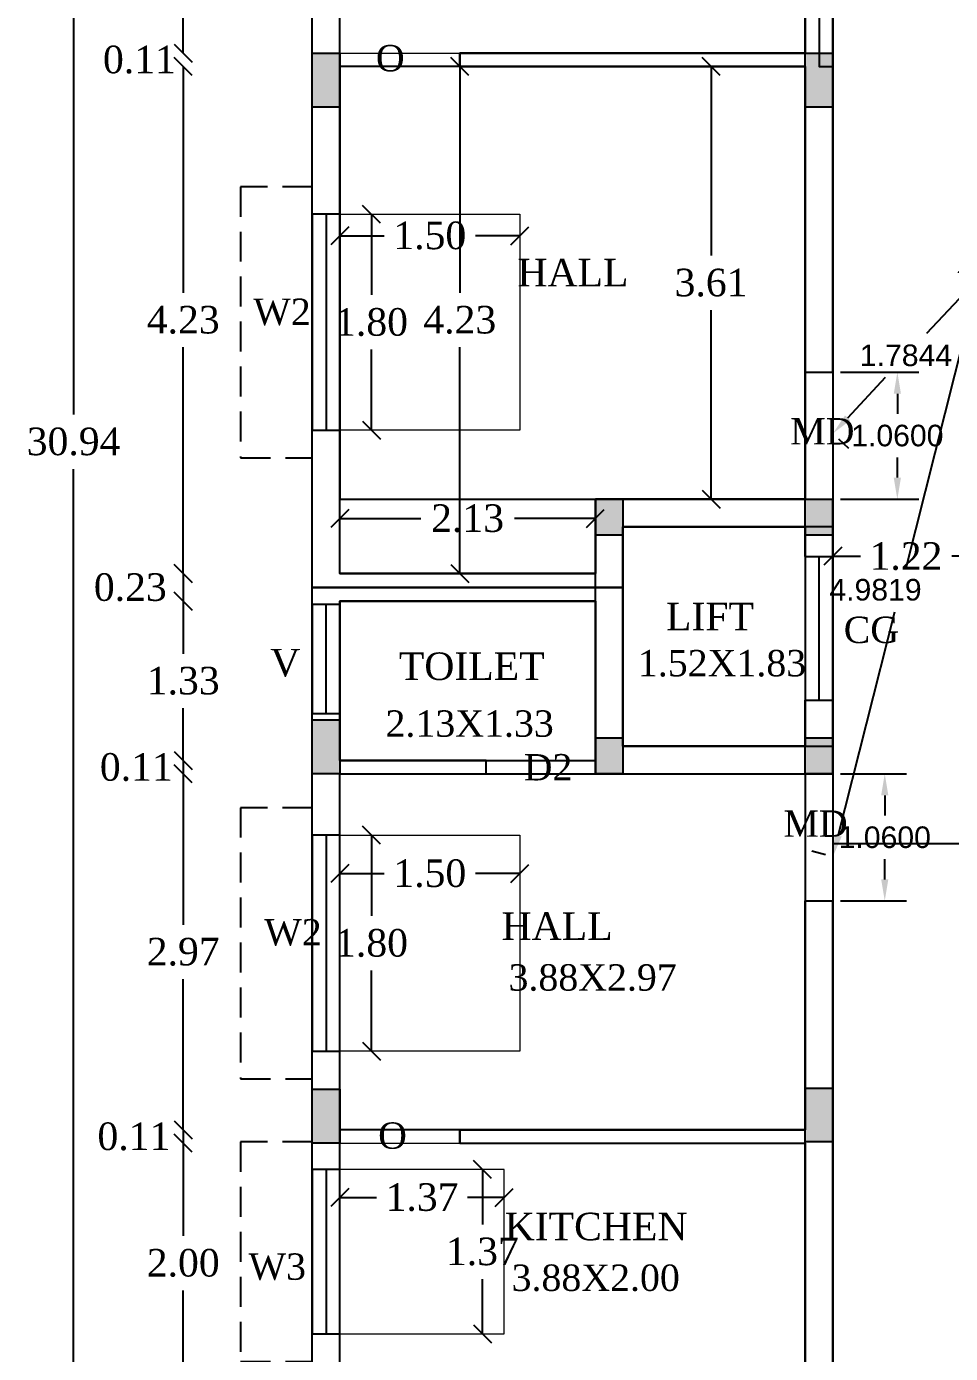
# Model space of a CAD drawing. Header units: metres. Extents: x 7608 to 7792, y -2400 to -2275.
# Drawn here: x 7691.84 to 7699.54, y -2323.63 to -2312.57 of the extents above; entities that cross this region are included whole.
import ezdxf

# ---------------------------------------------------------------- set-up
doc = ezdxf.new("R2010")
doc.units = ezdxf.units.M
doc.header["$MEASUREMENT"] = 0
doc.linetypes.add('HIDDEN', pattern=[0.375, 0.25, -0.125])
for name, color, linetype in [('BLK_1_FLR_3_REGULAR_ROOM_4', 117, 'Continuous'), ('BLK_1_FLR_4_BLT_UP_AREA', 7, 'Continuous'), ('BLK_1_FLR_4_CARPET_AREA', 10, 'Continuous'), ('BLK_1_FLR_4_EXIT_WIDTH_DOOR', 2, 'Continuous'), ('BLK_1_FLR_4_REGULAR_ROOM_5', 117, 'Continuous'), ('BLK_1_FLR_4_ROOF_AREA', 7, 'Continuous'), ('BLK_1_FLR_4_UNITFA_1', 2, 'Continuous'), ('BLK_1_FLR_4_UNITFA_2', 2, 'Continuous'), ('BLK_1_FLR_4_WC_BATH', 223, 'Continuous')]:
    doc.layers.add(name, color=color, linetype=linetype)
for name, color, linetype, lineweight in [('BLK_1_FLR_3_ROOM_1_LIGHT_VENTILATION_3', 232, 'Continuous', 0), ('BLK_1_FLR_4_KITCHEN', 163, 'Continuous', 0), ('BLK_1_FLR_4_LIFT_1', 232, 'Continuous', 0), ('BLK_1_FLR_4_ROOM_1_LIGHT_VENTILATION_2', 232, 'Continuous', 0), ('DIST_EXIT', 7, 'Continuous', 0)]:
    doc.layers.add(name, color=color, linetype=linetype, lineweight=lineweight)
doc.styles.add('Isa-', font='times.ttf')
doc.styles.get("Standard").update_dxf_attribs({"font": 'arial.ttf'})
doc.styles.add('STYLE2', font='times.ttf')
doc.dimstyles.new('ISO-25', dxfattribs={"dimscale": 0, "dimtxt": 0.23, "dimasz": 0.15, "dimexe": 1.25, "dimexo": 0.625, "dimgap": 0.11, "dimtad": 0, "dimtih": 1, "dimtoh": 1, "dimzin": 1, "dimdsep": 46, "dimtxsty": 'STYLE2', "dimblk": 'OBLIQUE', "dimcen": 0, "dimse1": 1, "dimse2": 1, "dimclrd": 1, "dimclrt": 3, "dimadec": 0, "dimazin": 2, "dimtfac": 1, "dimtix": 1, "dimtofl": 0, "dimtmove": 0, "dimatfit": 3, "dimfxl": 0, "dimtolj": 1, "dimarcsym": 0})
doc.dimstyles.get("Standard").update_dxf_attribs({"dimtxt": 0.18, "dimasz": 0.18, "dimexe": 0.18, "dimexo": 0.0625, "dimgap": 0.09, "dimtad": 0, "dimtih": 1, "dimtoh": 1, "dimdec": 4, "dimzin": 0, "dimdsep": 46, "dimtxsty": 'Standard', "dimcen": 0.09, "dimadec": 0, "dimazin": 0, "dimtfac": 1, "dimtdec": 4, "dimtofl": 0, "dimtmove": 0, "dimatfit": 3, "dimfxl": 0, "dimtolj": 1, "dimtzin": 0, "dimarcsym": 0})

# ---------------------------------------------------------------- blocks, each defined once
blk = doc.blocks.new('_Oblique')
at = {"color": 0, "linetype": 'ByBlock', "lineweight": -2}
blk.add_line((-0.5, -0.5), (0.5, 0.5), dxfattribs=at)
blk = doc.blocks.new('*D199')
at = {"color": 1, "lineweight": -2}
for p, q in [((7698.56, -2316.987), (7698.79, -2316.987)), ((7699.78, -2316.987), (7699.551, -2316.987))]:
    blk.add_line(p, q, dxfattribs=at)
at = {"layer": 'Defpoints', "color": 0}
for p in [(7698.56, -2316.987), (7698.56, -2316.987), (7699.78, -2317.456)]:
    blk.add_point(p, dxfattribs=at)
at = {"color": 1, "lineweight": -2, "xscale": 0.15, "yscale": 0.15, "zscale": 0.15, "rotation": 180}
blk.add_blockref('_Oblique', (7698.56, -2316.987), dxfattribs=at)
at = {"color": 1, "lineweight": -2, "xscale": 0.15, "yscale": 0.15, "zscale": 0.15}
blk.add_blockref('_Oblique', (7699.78, -2316.987), dxfattribs=at)
at = {"color": 3, "insert": (7699.17, -2316.987), "char_height": 0.23, "attachment_point": 5, "style": 'STYLE2'}
blk.add_mtext('\\A1;1.22', dxfattribs=at)
blk = doc.blocks.new('*D201')
at = {"color": 1, "lineweight": -2}
for p, q in [((7697.545, -2312.901), (7697.545, -2314.479)), ((7697.545, -2316.511), (7697.545, -2314.934))]:
    blk.add_line(p, q, dxfattribs=at)
at = {"layer": 'Defpoints', "color": 0}
for p in [(7697.545, -2312.901), (7697.545, -2312.901), (7698.133, -2316.511)]:
    blk.add_point(p, dxfattribs=at)
at = {"color": 1, "lineweight": -2, "xscale": 0.15, "yscale": 0.15, "zscale": 0.15}
for p, rotation in [((7697.545, -2312.901), 90), ((7697.545, -2316.511), 270)]:
    blk.add_blockref('_Oblique', p, dxfattribs=dict(at, rotation=rotation))
at = {"color": 3, "insert": (7697.545, -2314.706), "char_height": 0.23, "attachment_point": 5, "style": 'STYLE2'}
blk.add_mtext('\\A1;3.61', dxfattribs=at)
blk = doc.blocks.new('*D202')
at = {"color": 1, "lineweight": -2}
for p, q in [((7695.45, -2312.901), (7695.45, -2314.789)), ((7695.45, -2317.131), (7695.45, -2315.244))]:
    blk.add_line(p, q, dxfattribs=at)
at = {"layer": 'Defpoints', "color": 0}
for p in [(7695.45, -2312.901), (7695.45, -2317.131), (7695.45, -2317.131)]:
    blk.add_point(p, dxfattribs=at)
at = {"color": 1, "lineweight": -2, "xscale": 0.15, "yscale": 0.15, "zscale": 0.15}
for p, rotation in [((7695.45, -2312.901), 90), ((7695.45, -2317.131), 270)]:
    blk.add_blockref('_Oblique', p, dxfattribs=dict(at, rotation=rotation))
at = {"color": 3, "insert": (7695.45, -2315.016), "char_height": 0.23, "attachment_point": 5, "style": 'STYLE2'}
blk.add_mtext('\\A1;4.23', dxfattribs=at)
blk = doc.blocks.new('*D203')
at = {"color": 1, "lineweight": -2}
for p, q in [((7694.45, -2316.671), (7695.126, -2316.671)), ((7696.58, -2316.671), (7695.905, -2316.671))]:
    blk.add_line(p, q, dxfattribs=at)
at = {"layer": 'Defpoints', "color": 0}
for p in [(7694.45, -2316.511), (7696.58, -2316.511), (7694.45, -2316.671)]:
    blk.add_point(p, dxfattribs=at)
at = {"color": 1, "lineweight": -2, "xscale": 0.15, "yscale": 0.15, "zscale": 0.15, "rotation": 180}
blk.add_blockref('_Oblique', (7694.45, -2316.671), dxfattribs=at)
at = {"color": 1, "lineweight": -2, "xscale": 0.15, "yscale": 0.15, "zscale": 0.15}
blk.add_blockref('_Oblique', (7696.58, -2316.671), dxfattribs=at)
at = {"color": 3, "insert": (7695.515, -2316.671), "char_height": 0.23, "attachment_point": 5, "style": 'STYLE2'}
blk.add_mtext('\\A1;2.13', dxfattribs=at)
blk = doc.blocks.new('*D213')
at = {"color": 1, "lineweight": -2}
for p, q in [((7693.144, -2310.511), (7693.144, -2310.909)), ((7693.144, -2312.791), (7693.144, -2311.364))]:
    blk.add_line(p, q, dxfattribs=at)
at = {"layer": 'Defpoints', "color": 0}
for p in [(7695.877, -2310.511), (7693.144, -2312.791), (7696.188, -2312.791)]:
    blk.add_point(p, dxfattribs=at)
at = {"color": 1, "lineweight": -2, "xscale": 0.15, "yscale": 0.15, "zscale": 0.15}
for p, rotation in [((7693.144, -2310.511), 90), ((7693.144, -2312.791), 270)]:
    blk.add_blockref('_Oblique', p, dxfattribs=dict(at, rotation=rotation))
at = {"color": 3, "insert": (7693.144, -2311.136), "char_height": 0.23, "attachment_point": 5, "style": 'STYLE2'}
blk.add_mtext('\\A1;2.28', dxfattribs=at)
blk = doc.blocks.new('*D214')
at = {"color": 1, "lineweight": -2}
for p, q in [((7693.144, -2312.791), (7693.144, -2312.641)), ((7693.144, -2312.901), (7693.144, -2313.051))]:
    blk.add_line(p, q, dxfattribs=at)
at = {"layer": 'Defpoints', "color": 0}
for p in [(7696.188, -2312.791), (7693.144, -2312.901), (7696.207, -2312.901)]:
    blk.add_point(p, dxfattribs=at)
at = {"color": 1, "lineweight": -2, "xscale": 0.15, "yscale": 0.15, "zscale": 0.15}
for p, rotation in [((7693.144, -2312.791), 270), ((7693.144, -2312.901), 90)]:
    blk.add_blockref('_Oblique', p, dxfattribs=dict(at, rotation=rotation))
at = {"color": 3, "insert": (7692.779, -2312.846), "char_height": 0.23, "attachment_point": 5, "style": 'STYLE2'}
blk.add_mtext('\\A1;0.11', dxfattribs=at)
blk = doc.blocks.new('*D215')
at = {"color": 1, "lineweight": -2}
for p, q in [((7693.144, -2312.901), (7693.144, -2314.789)), ((7693.144, -2317.131), (7693.144, -2315.244))]:
    blk.add_line(p, q, dxfattribs=at)
at = {"layer": 'Defpoints', "color": 0}
for p in [(7696.207, -2312.901), (7693.144, -2317.131), (7695.795, -2317.131)]:
    blk.add_point(p, dxfattribs=at)
at = {"color": 1, "lineweight": -2, "xscale": 0.15, "yscale": 0.15, "zscale": 0.15}
for p, rotation in [((7693.144, -2312.901), 90), ((7693.144, -2317.131), 270)]:
    blk.add_blockref('_Oblique', p, dxfattribs=dict(at, rotation=rotation))
at = {"color": 3, "insert": (7693.144, -2315.016), "char_height": 0.23, "attachment_point": 5, "style": 'STYLE2'}
blk.add_mtext('\\A1;4.23', dxfattribs=at)
blk = doc.blocks.new('*D216')
at = {"color": 1, "lineweight": -2}
blk.add_line((7693.144, -2317.131), (7693.144, -2317.361), dxfattribs=at)
at = {"layer": 'Defpoints', "color": 0}
for p in [(7695.795, -2317.131), (7693.144, -2317.361), (7695.795, -2317.361)]:
    blk.add_point(p, dxfattribs=at)
at = {"color": 1, "lineweight": -2, "xscale": 0.15, "yscale": 0.15, "zscale": 0.15}
for p, rotation in [((7693.144, -2317.131), 90), ((7693.144, -2317.361), 270)]:
    blk.add_blockref('_Oblique', p, dxfattribs=dict(at, rotation=rotation))
at = {"color": 3, "insert": (7692.703, -2317.246), "char_height": 0.23, "attachment_point": 5, "style": 'STYLE2'}
blk.add_mtext('\\A1;0.23', dxfattribs=at)
blk = doc.blocks.new('*D217')
at = {"color": 1, "lineweight": -2}
for p, q in [((7693.144, -2317.361), (7693.144, -2317.799)), ((7693.144, -2318.691), (7693.144, -2318.254))]:
    blk.add_line(p, q, dxfattribs=at)
at = {"layer": 'Defpoints', "color": 0}
for p in [(7695.795, -2317.361), (7693.144, -2318.691), (7695.06, -2318.691)]:
    blk.add_point(p, dxfattribs=at)
at = {"color": 1, "lineweight": -2, "xscale": 0.15, "yscale": 0.15, "zscale": 0.15}
for p, rotation in [((7693.144, -2317.361), 90), ((7693.144, -2318.691), 270)]:
    blk.add_blockref('_Oblique', p, dxfattribs=dict(at, rotation=rotation))
at = {"color": 3, "insert": (7693.144, -2318.026), "char_height": 0.23, "attachment_point": 5, "style": 'STYLE2'}
blk.add_mtext('\\A1;1.33', dxfattribs=at)
blk = doc.blocks.new('*D218')
at = {"color": 1, "lineweight": -2}
for p, q in [((7693.144, -2318.691), (7693.144, -2318.541)), ((7693.144, -2318.691), (7693.144, -2318.801)), ((7693.144, -2318.801), (7693.144, -2318.951))]:
    blk.add_line(p, q, dxfattribs=at)
at = {"layer": 'Defpoints', "color": 0}
for p in [(7695.06, -2318.691), (7693.144, -2318.801), (7695.06, -2318.801)]:
    blk.add_point(p, dxfattribs=at)
at = {"color": 1, "lineweight": -2, "xscale": 0.15, "yscale": 0.15, "zscale": 0.15}
for p, rotation in [((7693.144, -2318.691), 270), ((7693.144, -2318.801), 90)]:
    blk.add_blockref('_Oblique', p, dxfattribs=dict(at, rotation=rotation))
at = {"color": 3, "insert": (7692.753, -2318.746), "char_height": 0.23, "attachment_point": 5, "style": 'STYLE2'}
blk.add_mtext('\\A1;0.11', dxfattribs=at)
blk = doc.blocks.new('*D219')
at = {"color": 1, "lineweight": -2}
for p, q in [((7693.144, -2318.801), (7693.144, -2320.059)), ((7693.144, -2321.771), (7693.144, -2320.514))]:
    blk.add_line(p, q, dxfattribs=at)
at = {"layer": 'Defpoints', "color": 0}
for p in [(7695.06, -2318.801), (7693.144, -2321.771), (7695.776, -2321.771)]:
    blk.add_point(p, dxfattribs=at)
at = {"color": 1, "lineweight": -2, "xscale": 0.15, "yscale": 0.15, "zscale": 0.15}
for p, rotation in [((7693.144, -2318.801), 90), ((7693.144, -2321.771), 270)]:
    blk.add_blockref('_Oblique', p, dxfattribs=dict(at, rotation=rotation))
at = {"color": 3, "insert": (7693.144, -2320.286), "char_height": 0.23, "attachment_point": 5, "style": 'STYLE2'}
blk.add_mtext('\\A1;2.97', dxfattribs=at)
blk = doc.blocks.new('*D220')
at = {"color": 1, "lineweight": -2}
for p, q in [((7693.144, -2321.771), (7693.144, -2321.621)), ((7693.144, -2321.771), (7693.144, -2321.881)), ((7693.144, -2321.881), (7693.144, -2322.031))]:
    blk.add_line(p, q, dxfattribs=at)
at = {"layer": 'Defpoints', "color": 0}
for p in [(7695.776, -2321.771), (7693.144, -2321.881), (7695.776, -2321.881)]:
    blk.add_point(p, dxfattribs=at)
at = {"color": 1, "lineweight": -2, "xscale": 0.15, "yscale": 0.15, "zscale": 0.15}
for p, rotation in [((7693.144, -2321.771), 270), ((7693.144, -2321.881), 90)]:
    blk.add_blockref('_Oblique', p, dxfattribs=dict(at, rotation=rotation))
at = {"color": 3, "insert": (7692.733, -2321.826), "char_height": 0.23, "attachment_point": 5, "style": 'STYLE2'}
blk.add_mtext('\\A1;0.11', dxfattribs=at)
blk = doc.blocks.new('*D221')
at = {"color": 1, "lineweight": -2}
for p, q in [((7693.144, -2321.881), (7693.144, -2322.654)), ((7693.144, -2323.881), (7693.144, -2323.109))]:
    blk.add_line(p, q, dxfattribs=at)
at = {"layer": 'Defpoints', "color": 0}
for p in [(7695.776, -2321.881), (7693.144, -2323.881), (7696.31, -2323.881)]:
    blk.add_point(p, dxfattribs=at)
at = {"color": 1, "lineweight": -2, "xscale": 0.15, "yscale": 0.15, "zscale": 0.15}
for p, rotation in [((7693.144, -2321.881), 90), ((7693.144, -2323.881), 270)]:
    blk.add_blockref('_Oblique', p, dxfattribs=dict(at, rotation=rotation))
at = {"color": 3, "insert": (7693.144, -2322.881), "char_height": 0.23, "attachment_point": 5, "style": 'STYLE2'}
blk.add_mtext('\\A1;2.00', dxfattribs=at)
blk = doc.blocks.new('*D227')
at = {"color": 1, "lineweight": -2}
for p, q in [((7692.23, -2300.561), (7692.23, -2315.804)), ((7692.23, -2331.501), (7692.23, -2316.259))]:
    blk.add_line(p, q, dxfattribs=at)
at = {"layer": 'Defpoints', "color": 0}
for p in [(7692.23, -2300.561), (7696.968, -2300.561), (7696.968, -2331.501)]:
    blk.add_point(p, dxfattribs=at)
at = {"color": 1, "lineweight": -2, "xscale": 0.15, "yscale": 0.15, "zscale": 0.15}
for p, rotation in [((7692.23, -2300.561), 90), ((7692.23, -2331.501), 270)]:
    blk.add_blockref('_Oblique', p, dxfattribs=dict(at, rotation=rotation))
at = {"color": 3, "insert": (7692.23, -2316.031), "char_height": 0.23, "attachment_point": 5, "style": 'STYLE2'}
blk.add_mtext('\\A1;30.94', dxfattribs=at)
blk = doc.blocks.new('*D470')
at = {"layer": 'BLK_1_FLR_4_ROOM_1_LIGHT_VENTILATION_2', "color": 232, "lineweight": -2}
for p, q in [((7694.45, -2319.632), (7694.819, -2319.632)), ((7695.95, -2319.632), (7695.582, -2319.632))]:
    blk.add_line(p, q, dxfattribs=at)
at = {"layer": 'Defpoints', "color": 0}
for p in [(7694.45, -2319.313), (7695.95, -2319.313), (7694.45, -2319.632)]:
    blk.add_point(p, dxfattribs=at)
at = {"layer": 'BLK_1_FLR_4_ROOM_1_LIGHT_VENTILATION_2', "color": 232, "lineweight": -2, "xscale": 0.15, "yscale": 0.15, "zscale": 0.15, "rotation": 180}
blk.add_blockref('_Oblique', (7694.45, -2319.632), dxfattribs=at)
at = {"layer": 'BLK_1_FLR_4_ROOM_1_LIGHT_VENTILATION_2', "color": 232, "lineweight": -2, "xscale": 0.15, "yscale": 0.15, "zscale": 0.15}
blk.add_blockref('_Oblique', (7695.95, -2319.632), dxfattribs=at)
at = {"layer": 'BLK_1_FLR_4_ROOM_1_LIGHT_VENTILATION_2', "color": 232, "insert": (7695.2, -2319.632), "char_height": 0.23, "attachment_point": 5, "style": 'STYLE2'}
blk.add_mtext('\\A1;1.50', dxfattribs=at)
blk = doc.blocks.new('*D471')
at = {"layer": 'BLK_1_FLR_4_ROOM_1_LIGHT_VENTILATION_2', "color": 232, "lineweight": -2}
for p, q in [((7694.714, -2319.313), (7694.714, -2319.986)), ((7694.714, -2321.113), (7694.714, -2320.441))]:
    blk.add_line(p, q, dxfattribs=at)
at = {"layer": 'Defpoints', "color": 0}
for p in [(7694.45, -2319.313), (7694.714, -2319.313), (7694.45, -2321.113)]:
    blk.add_point(p, dxfattribs=at)
at = {"layer": 'BLK_1_FLR_4_ROOM_1_LIGHT_VENTILATION_2', "color": 232, "lineweight": -2, "xscale": 0.15, "yscale": 0.15, "zscale": 0.15}
for p, rotation in [((7694.714, -2319.313), 90), ((7694.714, -2321.113), 270)]:
    blk.add_blockref('_Oblique', p, dxfattribs=dict(at, rotation=rotation))
at = {"layer": 'BLK_1_FLR_4_ROOM_1_LIGHT_VENTILATION_2', "color": 232, "insert": (7694.714, -2320.213), "char_height": 0.23, "attachment_point": 5, "style": 'STYLE2'}
blk.add_mtext('\\A1;1.80', dxfattribs=at)
blk = doc.blocks.new('*D474')
at = {"layer": 'BLK_1_FLR_3_ROOM_1_LIGHT_VENTILATION_3', "color": 232, "lineweight": -2}
for p, q in [((7694.45, -2322.333), (7694.756, -2322.333)), ((7695.82, -2322.333), (7695.515, -2322.333))]:
    blk.add_line(p, q, dxfattribs=at)
at = {"layer": 'Defpoints', "color": 0}
for p in [(7694.45, -2322.101), (7695.82, -2322.101), (7694.45, -2322.333)]:
    blk.add_point(p, dxfattribs=at)
at = {"layer": 'BLK_1_FLR_3_ROOM_1_LIGHT_VENTILATION_3', "color": 232, "lineweight": -2, "xscale": 0.15, "yscale": 0.15, "zscale": 0.15, "rotation": 180}
blk.add_blockref('_Oblique', (7694.45, -2322.333), dxfattribs=at)
at = {"layer": 'BLK_1_FLR_3_ROOM_1_LIGHT_VENTILATION_3', "color": 232, "lineweight": -2, "xscale": 0.15, "yscale": 0.15, "zscale": 0.15}
blk.add_blockref('_Oblique', (7695.82, -2322.333), dxfattribs=at)
at = {"layer": 'BLK_1_FLR_3_ROOM_1_LIGHT_VENTILATION_3', "color": 232, "insert": (7695.135, -2322.333), "char_height": 0.23, "attachment_point": 5, "style": 'STYLE2'}
blk.add_mtext('\\A1;1.37', dxfattribs=at)
blk = doc.blocks.new('*D475')
at = {"layer": 'BLK_1_FLR_3_ROOM_1_LIGHT_VENTILATION_3', "color": 232, "lineweight": -2}
for p, q in [((7695.638, -2322.101), (7695.638, -2322.559)), ((7695.638, -2323.471), (7695.638, -2323.014))]:
    blk.add_line(p, q, dxfattribs=at)
at = {"layer": 'Defpoints', "color": 0}
for p in [(7695.82, -2322.101), (7695.638, -2323.471), (7695.82, -2323.471)]:
    blk.add_point(p, dxfattribs=at)
at = {"layer": 'BLK_1_FLR_3_ROOM_1_LIGHT_VENTILATION_3', "color": 232, "lineweight": -2, "xscale": 0.15, "yscale": 0.15, "zscale": 0.15}
for p, rotation in [((7695.638, -2322.101), 90), ((7695.638, -2323.471), 270)]:
    blk.add_blockref('_Oblique', p, dxfattribs=dict(at, rotation=rotation))
at = {"layer": 'BLK_1_FLR_3_ROOM_1_LIGHT_VENTILATION_3', "color": 232, "insert": (7695.638, -2322.786), "char_height": 0.23, "attachment_point": 5, "style": 'STYLE2'}
blk.add_mtext('\\A1;1.37', dxfattribs=at)
blk = doc.blocks.new('*D476')
at = {"layer": 'BLK_1_FLR_4_ROOM_1_LIGHT_VENTILATION_2', "color": 232, "lineweight": -2}
for p, q in [((7694.714, -2314.135), (7694.714, -2314.807)), ((7694.714, -2315.935), (7694.714, -2315.262))]:
    blk.add_line(p, q, dxfattribs=at)
at = {"layer": 'Defpoints', "color": 0}
for p in [(7694.45, -2314.135), (7694.714, -2314.135), (7694.45, -2315.935)]:
    blk.add_point(p, dxfattribs=at)
at = {"layer": 'BLK_1_FLR_4_ROOM_1_LIGHT_VENTILATION_2', "color": 232, "lineweight": -2, "xscale": 0.15, "yscale": 0.15, "zscale": 0.15}
for p, rotation in [((7694.714, -2314.135), 90), ((7694.714, -2315.935), 270)]:
    blk.add_blockref('_Oblique', p, dxfattribs=dict(at, rotation=rotation))
at = {"layer": 'BLK_1_FLR_4_ROOM_1_LIGHT_VENTILATION_2', "color": 232, "insert": (7694.714, -2315.035), "char_height": 0.23, "attachment_point": 5, "style": 'STYLE2'}
blk.add_mtext('\\A1;1.80', dxfattribs=at)
blk = doc.blocks.new('*D477')
at = {"layer": 'BLK_1_FLR_4_ROOM_1_LIGHT_VENTILATION_2', "color": 232, "lineweight": -2}
for p, q in [((7694.45, -2314.313), (7694.819, -2314.313)), ((7695.95, -2314.313), (7695.582, -2314.313))]:
    blk.add_line(p, q, dxfattribs=at)
at = {"layer": 'Defpoints', "color": 0}
for p in [(7694.45, -2314.135), (7695.95, -2314.135), (7694.45, -2314.313)]:
    blk.add_point(p, dxfattribs=at)
at = {"layer": 'BLK_1_FLR_4_ROOM_1_LIGHT_VENTILATION_2', "color": 232, "lineweight": -2, "xscale": 0.15, "yscale": 0.15, "zscale": 0.15, "rotation": 180}
blk.add_blockref('_Oblique', (7694.45, -2314.313), dxfattribs=at)
at = {"layer": 'BLK_1_FLR_4_ROOM_1_LIGHT_VENTILATION_2', "color": 232, "lineweight": -2, "xscale": 0.15, "yscale": 0.15, "zscale": 0.15}
blk.add_blockref('_Oblique', (7695.95, -2314.313), dxfattribs=at)
at = {"layer": 'BLK_1_FLR_4_ROOM_1_LIGHT_VENTILATION_2', "color": 232, "insert": (7695.2, -2314.313), "char_height": 0.23, "attachment_point": 5, "style": 'STYLE2'}
blk.add_mtext('\\A1;1.50', dxfattribs=at)
blk = doc.blocks.new('*D511')
at = {"layer": 'BLK_1_FLR_4_EXIT_WIDTH_DOOR', "color": 0, "lineweight": -2}
for p, q in [((7698.623, -2315.451), (7699.278, -2315.451)), ((7699.098, -2315.631), (7699.098, -2315.799)), ((7699.098, -2316.331), (7699.098, -2316.163)), ((7698.623, -2316.511), (7699.278, -2316.511))]:
    blk.add_line(p, q, dxfattribs=at)
at = {"layer": 'BLK_1_FLR_4_EXIT_WIDTH_DOOR', "color": 0}
for points in [[(7699.068, -2315.631), (7699.128, -2315.631), (7699.098, -2315.451)], [(7699.068, -2316.331), (7699.128, -2316.331), (7699.098, -2316.511)]]:
    blk.add_solid(points, dxfattribs=at)
at = {"layer": 'Defpoints', "color": 0}
for p in [(7698.56, -2315.451), (7699.098, -2315.451), (7698.56, -2316.511)]:
    blk.add_point(p, dxfattribs=at)
at = {"layer": 'BLK_1_FLR_4_EXIT_WIDTH_DOOR', "color": 0, "insert": (7699.098, -2315.981), "char_height": 0.18, "attachment_point": 5}
blk.add_mtext('\\A1;1.0600', dxfattribs=at)
blk = doc.blocks.new('*D512')
at = {"layer": 'BLK_1_FLR_4_EXIT_WIDTH_DOOR', "color": 0, "lineweight": -2}
for p, q in [((7698.623, -2318.801), (7699.173, -2318.801)), ((7698.993, -2318.981), (7698.993, -2319.149)), ((7698.993, -2319.681), (7698.993, -2319.513)), ((7698.623, -2319.861), (7699.173, -2319.861))]:
    blk.add_line(p, q, dxfattribs=at)
at = {"layer": 'BLK_1_FLR_4_EXIT_WIDTH_DOOR', "color": 0}
for points in [[(7698.963, -2318.981), (7699.023, -2318.981), (7698.993, -2318.801)], [(7698.963, -2319.681), (7699.023, -2319.681), (7698.993, -2319.861)]]:
    blk.add_solid(points, dxfattribs=at)
at = {"layer": 'Defpoints', "color": 0}
for p in [(7698.56, -2318.801), (7698.993, -2318.801), (7698.56, -2319.861)]:
    blk.add_point(p, dxfattribs=at)
at = {"layer": 'BLK_1_FLR_4_EXIT_WIDTH_DOOR', "color": 0, "insert": (7698.993, -2319.331), "char_height": 0.18, "attachment_point": 5}
blk.add_mtext('\\A1;1.0600', dxfattribs=at)
blk = doc.blocks.new('*D513')
at = {"layer": 'Defpoints', "color": 0}
for p in [(7699.78, -2314.661), (7699.78, -2314.661), (7698.56, -2315.963)]:
    blk.add_point(p, dxfattribs=at)
at = {"layer": 'DIST_EXIT', "color": 0, "lineweight": -2}
for p, q in [((7699.657, -2314.793), (7699.341, -2315.13)), ((7699.826, -2314.704), (7699.912, -2314.784)), ((7698.684, -2315.832), (7699, -2315.494)), ((7698.606, -2316.006), (7698.692, -2316.086))]:
    blk.add_line(p, q, dxfattribs=at)
at = {"layer": 'DIST_EXIT', "color": 0}
for points in [[(7699.635, -2314.772), (7699.679, -2314.813), (7699.78, -2314.661)], [(7698.662, -2315.812), (7698.705, -2315.853), (7698.56, -2315.963)]]:
    blk.add_solid(points, dxfattribs=at)
at = {"layer": 'DIST_EXIT', "color": 0, "insert": (7699.17, -2315.312), "char_height": 0.18, "attachment_point": 5}
blk.add_mtext('\\A1;1.7844', dxfattribs=at)
blk = doc.blocks.new('*D514')
at = {"layer": 'Defpoints', "color": 0}
for p in [(7699.78, -2314.661), (7698.56, -2319.492), (7698.56, -2319.492)]:
    blk.add_point(p, dxfattribs=at)
at = {"layer": 'DIST_EXIT', "color": 0, "lineweight": -2}
for p, q in [((7699.72, -2314.646), (7699.606, -2314.617)), ((7699.736, -2314.836), (7699.168, -2317.085)), ((7698.605, -2319.317), (7699.076, -2317.449)), ((7698.5, -2319.476), (7698.386, -2319.447))]:
    blk.add_line(p, q, dxfattribs=at)
at = {"layer": 'DIST_EXIT', "color": 0}
for points in [[(7699.707, -2314.828), (7699.765, -2314.843), (7699.78, -2314.661)], [(7698.575, -2319.31), (7698.634, -2319.324), (7698.56, -2319.492)]]:
    blk.add_solid(points, dxfattribs=at)
at = {"layer": 'DIST_EXIT', "color": 0, "insert": (7698.916, -2317.267), "char_height": 0.18, "attachment_point": 5}
blk.add_mtext('\\A1;4.9819', dxfattribs=at)

msp = doc.modelspace()

# ---------------------------------------------------------------- hatches: boundary and pattern name
h = msp.add_hatch(color=5)
h.dxf.hatch_style = 1
h.paths.add_polyline_path([(7694.22044, -2313.24125), (7694.45044, -2313.24125), (7694.45044, -2312.79125), (7694.22044, -2312.79125)])
h = msp.add_hatch(color=5)
h.dxf.hatch_style = 1
h.paths.add_polyline_path([(7698.33044, -2313.24125), (7698.56044, -2313.24125), (7698.56044, -2312.79125), (7698.33044, -2312.79125)])
h = msp.add_hatch(color=5)
h.dxf.hatch_style = 1
h.paths.add_polyline_path([(7696.58044, -2316.81125), (7696.81044, -2316.81125), (7696.81044, -2316.51125), (7696.58044, -2316.51125)])
h = msp.add_hatch(color=5)
h.dxf.hatch_style = 1
h.paths.add_polyline_path([(7698.33044, -2316.81125), (7698.56044, -2316.81125), (7698.56044, -2316.51125), (7698.33044, -2316.51125)])
h = msp.add_hatch(color=5)
h.dxf.hatch_style = 1
h.paths.add_polyline_path([(7694.22044, -2318.80125), (7694.45044, -2318.80125), (7694.45044, -2318.35125), (7694.22044, -2318.35125)])
h = msp.add_hatch(color=5)
h.dxf.hatch_style = 1
h.paths.add_polyline_path([(7696.58044, -2318.80125), (7696.81044, -2318.80125), (7696.81044, -2318.50125), (7696.58044, -2318.50125)])
h = msp.add_hatch(color=5)
h.dxf.hatch_style = 1
h.paths.add_polyline_path([(7698.33044, -2318.80125), (7698.56044, -2318.80125), (7698.56044, -2318.50125), (7698.33044, -2318.50125)])
h = msp.add_hatch(color=5)
h.dxf.hatch_style = 1
h.paths.add_polyline_path([(7694.22044, -2321.88125), (7694.45044, -2321.88125), (7694.45044, -2321.43125), (7694.22044, -2321.43125)])
h = msp.add_hatch(color=5)
h.dxf.hatch_style = 1
h.paths.add_polyline_path([(7698.33044, -2321.87125), (7698.56044, -2321.87125), (7698.56044, -2321.42125), (7698.33044, -2321.42125)])

# ---------------------------------------------------------------- linework, layer by layer
for p, q in [((7694.45044, -2317.13125), (7694.45044, -2307.35125)), ((7698.56044, -2315.45125), (7698.56044, -2310.28125)), ((7698.33044, -2315.45125), (7698.33044, -2310.51125)), ((7695.45044, -2312.79125), (7698.33044, -2312.79125)), ((7695.45044, -2312.90125), (7695.45044, -2312.79125)), ((7695.45044, -2312.90125), (7698.33044, -2312.90125)), ((7698.33044, -2315.45125), (7698.56044, -2315.45125)), ((7696.58044, -2316.51125), (7698.56044, -2316.51125)), ((7696.58044, -2318.80125), (7696.58044, -2316.51125)), ((7698.56044, -2318.80125), (7698.56044, -2316.51125)), ((7696.81044, -2316.74125), (7698.33044, -2316.74125)), ((7696.81044, -2318.57125), (7696.81044, -2316.74125)), ((7698.33044, -2316.98726), (7698.33044, -2316.74125)), ((7698.33044, -2316.98726), (7698.56044, -2316.98726)), ((7698.44544, -2318.18726), (7698.44544, -2316.98726)), ((7694.45044, -2317.13125), (7696.58044, -2317.13125)), ((7694.45044, -2317.36125), (7696.58044, -2317.36125)), ((7694.45044, -2318.69125), (7694.45044, -2317.36125)), ((7698.33044, -2318.57125), (7698.33044, -2318.18726)), ((7698.33044, -2318.18726), (7698.56044, -2318.18726)), ((7696.81044, -2318.57125), (7698.33044, -2318.57125)), ((7694.45044, -2318.69125), (7695.67044, -2318.69125)), ((7695.67044, -2318.80125), (7695.67044, -2318.69125)), ((7694.45044, -2318.80125), (7695.67044, -2318.80125)), ((7694.45044, -2326.77125), (7694.45044, -2318.80125)), ((7696.58044, -2318.80125), (7698.56044, -2318.80125)), ((7698.33044, -2319.86125), (7698.56044, -2319.86125)), ((7698.33044, -2323.88125), (7698.33044, -2319.86125)), ((7698.56044, -2324.11125), (7698.56044, -2319.86125)), ((7695.45044, -2321.77125), (7698.33044, -2321.77125)), ((7695.45044, -2321.88125), (7695.45044, -2321.77125)), ((7695.45044, -2321.88125), (7698.33044, -2321.88125))]:
    msp.add_line(p, q)
at = {"color": 2}
for p, q in [((7694.33544, -2314.13471), (7694.33544, -2315.93471)), ((7694.33544, -2318.2979), (7694.33544, -2317.3879)), ((7694.33544, -2319.31334), (7694.33544, -2321.11334)), ((7694.33544, -2322.10125), (7694.33544, -2323.47125))]:
    msp.add_line(p, q, dxfattribs=at)
msp.add_lwpolyline([(7694.22044, -2300.56125), (7701.23044, -2300.56125), (7701.23044, -2331.50125), (7694.22044, -2331.50125)], close=True)
at = {"color": 5}
for points in [[(7694.22044, -2312.79125), (7694.45044, -2312.79125), (7694.45044, -2313.24125), (7694.22044, -2313.24125)], [(7698.33044, -2312.79125), (7698.56044, -2312.79125), (7698.56044, -2313.24125), (7698.33044, -2313.24125)], [(7696.58044, -2316.51125), (7696.81044, -2316.51125), (7696.81044, -2316.81125), (7696.58044, -2316.81125)], [(7698.33044, -2316.51125), (7698.56044, -2316.51125), (7698.56044, -2316.81125), (7698.33044, -2316.81125)], [(7694.22044, -2318.35125), (7694.45044, -2318.35125), (7694.45044, -2318.80125), (7694.22044, -2318.80125)], [(7696.58044, -2318.50125), (7696.81044, -2318.50125), (7696.81044, -2318.80125), (7696.58044, -2318.80125)], [(7698.33044, -2318.50125), (7698.56044, -2318.50125), (7698.56044, -2318.80125), (7698.33044, -2318.80125)], [(7694.22044, -2321.43125), (7694.45044, -2321.43125), (7694.45044, -2321.88125), (7694.22044, -2321.88125)], [(7698.33044, -2321.42125), (7698.56044, -2321.42125), (7698.56044, -2321.87125), (7698.33044, -2321.87125)]]:
    msp.add_lwpolyline(points, close=True, dxfattribs=at)
at = {"color": 2, "linetype": 'HIDDEN'}
for points in [[(7694.22044, -2313.90471), (7693.62044, -2313.90471), (7693.62044, -2316.16471), (7694.22044, -2316.16471)], [(7694.22044, -2319.08334), (7693.62044, -2319.08334), (7693.62044, -2321.34334), (7694.22044, -2321.34334)], [(7694.22044, -2321.87125), (7693.62044, -2321.87125), (7693.62044, -2323.70125), (7694.22044, -2323.70125)]]:
    msp.add_lwpolyline(points, dxfattribs=at)
at = {"color": 2}
for points in [[(7694.22044, -2315.93471), (7694.45044, -2315.93471), (7694.45044, -2314.13471), (7694.22044, -2314.13471)], [(7694.45044, -2317.3879), (7694.22044, -2317.3879), (7694.22044, -2318.2979), (7694.45044, -2318.2979)], [(7694.22044, -2321.11334), (7694.45044, -2321.11334), (7694.45044, -2319.31334), (7694.22044, -2319.31334)], [(7694.22044, -2323.47125), (7694.45044, -2323.47125), (7694.45044, -2322.10125), (7694.22044, -2322.10125)]]:
    msp.add_lwpolyline(points, close=True, dxfattribs=at)
at = {"layer": 'BLK_1_FLR_3_REGULAR_ROOM_4', "color": 1}
msp.add_lwpolyline([(7698.33044, -2312.90125), (7694.45044, -2312.90125), (7694.45044, -2316.51125), (7698.33044, -2316.51125)], close=True, dxfattribs=at)
at = {"layer": 'BLK_1_FLR_3_ROOM_1_LIGHT_VENTILATION_3', "color": 232}
msp.add_lwpolyline([(7694.45044, -2323.47125), (7695.82044, -2323.47125), (7695.82044, -2322.10125), (7694.45044, -2322.10125)], close=True, dxfattribs=at)
at = {"layer": 'BLK_1_FLR_4_BLT_UP_AREA', "color": 3}
msp.add_lwpolyline([(7694.22044, -2300.56125), (7701.23044, -2300.56125), (7701.23044, -2331.50125), (7694.22044, -2331.50125)], close=True, dxfattribs=at)
at = {"layer": 'BLK_1_FLR_4_CARPET_AREA', "color": 25}
for points in [[(7694.45044, -2306.02125), (7696.45044, -2306.02125), (7696.45044, -2306.33125), (7696.56044, -2306.33125), (7696.56044, -2306.02125), (7697.50044, -2306.02125), (7697.50044, -2310.40125), (7695.45044, -2310.40125), (7695.45044, -2310.51125), (7698.33544, -2310.51125), (7698.33044, -2312.79125), (7695.45044, -2312.79125), (7695.45044, -2312.90125), (7698.33044, -2312.90125), (7698.33044, -2316.51125), (7696.58044, -2316.51125), (7696.58044, -2317.13125), (7694.45044, -2317.13125), (7694.45044, -2307.35125), (7696.56044, -2307.35125), (7696.56044, -2307.24125), (7694.45044, -2307.24125)], [(7701.00044, -2310.51126), (7698.56044, -2310.51126), (7698.56044, -2319.38126), (7701.00044, -2319.38126)], [(7696.81044, -2316.74125), (7698.33044, -2316.74125), (7698.33044, -2318.57125), (7696.81044, -2318.57125)], [(7694.45044, -2317.36125), (7696.58044, -2317.36125), (7696.58044, -2318.80125), (7698.33044, -2318.80125), (7698.33044, -2321.77125), (7695.45044, -2321.77125), (7695.45044, -2321.88125), (7698.33044, -2321.88125), (7698.33044, -2323.88125), (7695.45044, -2323.88125), (7695.45044, -2323.99125), (7697.50044, -2323.99125), (7697.50044, -2326.77125), (7694.45044, -2326.77125), (7694.45044, -2318.80125), (7695.67044, -2318.80125), (7695.67044, -2318.69125), (7694.45044, -2318.69125)]]:
    msp.add_lwpolyline(points, close=True, dxfattribs=at)
at = {"layer": 'BLK_1_FLR_4_KITCHEN', "color": 1}
for points in [[(7698.33044, -2310.51125), (7694.45044, -2310.51125), (7694.45044, -2312.79125), (7698.33044, -2312.79125)], [(7698.33044, -2323.88125), (7694.45044, -2323.88125), (7694.45044, -2321.88125), (7698.33044, -2321.88125)]]:
    msp.add_lwpolyline(points, close=True, dxfattribs=at)
at = {"layer": 'BLK_1_FLR_4_LIFT_1', "color": 30}
msp.add_lwpolyline([(7696.81044, -2316.74125), (7698.33044, -2316.74125), (7698.33044, -2318.57125), (7696.81044, -2318.57125)], close=True, dxfattribs=at)
at = {"layer": 'BLK_1_FLR_4_REGULAR_ROOM_5', "color": 1}
msp.add_lwpolyline([(7694.45044, -2318.80125), (7698.33044, -2318.80125), (7698.33044, -2321.77125), (7694.45044, -2321.77125)], close=True, dxfattribs=at)
at = {"layer": 'BLK_1_FLR_4_ROOF_AREA', "color": 54}
msp.add_lwpolyline([(7694.22044, -2300.56125), (7701.23044, -2300.56125), (7701.23044, -2331.50125), (7694.22044, -2331.50125)], close=True, dxfattribs=at)
at = {"layer": 'BLK_1_FLR_4_ROOM_1_LIGHT_VENTILATION_2', "color": 232}
for points in [[(7695.95044, -2314.13471), (7695.95044, -2315.93471), (7694.45044, -2315.93471), (7694.45044, -2314.13471)], [(7695.95044, -2319.31334), (7695.95044, -2321.11334), (7694.45044, -2321.11334), (7694.45044, -2319.31334)]]:
    msp.add_lwpolyline(points, close=True, dxfattribs=at)
at = {"layer": 'BLK_1_FLR_4_UNITFA_1', "color": 234}
msp.add_lwpolyline([(7694.22044, -2317.24742), (7696.81044, -2317.24742), (7696.81044, -2318.57125), (7698.56044, -2318.57125), (7698.56044, -2323.88125), (7698.56044, -2323.99625), (7697.73044, -2323.99625), (7697.61544, -2323.99625), (7697.61544, -2326.77125), (7697.61544, -2326.88625), (7694.22044, -2326.88625)], close=True, dxfattribs=at)
at = {"layer": 'BLK_1_FLR_4_UNITFA_2', "color": 234}
msp.add_lwpolyline([(7694.22044, -2305.90625), (7697.61544, -2305.90625), (7697.61544, -2310.39625), (7698.44544, -2310.39625), (7698.44544, -2312.90125), (7698.56044, -2312.90125), (7698.56044, -2316.74125), (7696.81044, -2316.74125), (7696.81044, -2317.13242), (7696.81044, -2317.24742), (7694.22044, -2317.24742)], close=True, dxfattribs=at)
at = {"layer": 'BLK_1_FLR_4_WC_BATH', "color": 3}
msp.add_lwpolyline([(7694.45044, -2318.69125), (7696.58044, -2318.69125), (7696.58044, -2317.36125), (7694.45044, -2317.36125)], close=True, dxfattribs=at)

# ---------------------------------------------------------------- texts
at = {"color": 2, "style": 'Isa-'}
for s, p in [('O', (7694.75033, -2312.94238)), ('MD', (7698.20521, -2316.05431)), ('CG', (7698.6509, -2317.71004)), ('D2', (7695.98263, -2318.85623)), ('MD', (7698.14857, -2319.32636)), ('O', (7694.76915, -2321.92772))]:
    msp.add_text(s, height=0.22, dxfattribs=at).set_placement(p)
at = {"color": 6, "style": 'Isa-'}
for s, p in [('HALL', (7695.92987, -2314.73584)), ('LIFT', (7697.16895, -2317.60465)), ('TOILET', (7694.94191, -2318.01852)), ('HALL', (7695.79847, -2320.18659)), ('KITCHEN', (7695.82395, -2322.69099))]:
    msp.add_text(s, height=0.23, dxfattribs=at).set_placement(p)
at = {"color": 2, "linetype": 'HIDDEN', "style": 'Isa-'}
for s, height, p in [('W2', 0.22, (7693.72761, -2315.05763)), ('V', 0.23, (7693.86948, -2317.98863)), ('W2', 0.22, (7693.819, -2320.2326)), ('W3', 0.22, (7693.68796, -2323.02051))]:
    msp.add_text(s, height=height, dxfattribs=at).set_placement(p)
at = {"color": 3, "style": 'Isa-'}
for s, p in [('1.52X1.83', (7696.93488, -2317.988)), ('2.13X1.33', (7694.83051, -2318.49173)), ('3.88X2.97', (7695.85606, -2320.60913)), ('3.88X2.00', (7695.88154, -2323.11353))]:
    msp.add_text(s, height=0.22, dxfattribs=at).set_placement(p)

# ---------------------------------------------------------------- dimensions: what is measured, and where the dimension line sits
at = {"color": 7}
for base, p1, p2, override, picture, middle in [((7692.22964, -2300.56125), (7696.9679, -2331.50125), (7696.9679, -2300.56125), {"dimscale": 1}, '*D227', (7692.22964, -2316.03125)), ((7693.14394, -2317.13125), (7696.20702, -2312.90125), (7695.79497, -2317.13125), {"dimscale": 1, "dimtmove": 1}, '*D215', (7693.14394, -2315.01625)), ((7693.14394, -2318.69125), (7695.79497, -2317.36125), (7695.06044, -2318.69125), {"dimscale": 1, "dimtmove": 1}, '*D217', (7693.14394, -2318.02625)), ((7693.14394, -2321.77125), (7695.06044, -2318.80125), (7695.77638, -2321.77125), {"dimscale": 1, "dimtmove": 1}, '*D219', (7693.14394, -2320.28625)), ((7693.14394, -2323.88125), (7695.77638, -2321.88125), (7696.31025, -2323.88125), {"dimscale": 1, "dimtmove": 1}, '*D221', (7693.14394, -2322.88125))]:
    dim = msp.add_linear_dim(base=base, p1=p1, p2=p2, angle=90, dimstyle='ISO-25', override=override, dxfattribs=at)
    dim.commit()
    dim.dimension.update_dxf_attribs({"geometry": picture, "text_midpoint": middle})
for base, p1, p2, override, picture, middle in [((7693.14394, -2312.79125), (7695.87718, -2310.51125), (7696.18779, -2312.79125), {"dimscale": 1, "dimtmove": 1}, '*D213', (7693.14394, -2311.13648)), ((7693.14394, -2312.90125), (7696.18779, -2312.79125), (7696.20702, -2312.90125), {"dimscale": 1, "dimtmove": 2}, '*D214', (7692.77892, -2312.84625)), ((7693.14394, -2317.36125), (7695.79497, -2317.13125), (7695.79497, -2317.36125), {"dimscale": 1, "dimtmove": 1}, '*D216', (7692.70324, -2317.24625)), ((7693.14394, -2318.80125), (7695.06044, -2318.69125), (7695.06044, -2318.80125), {"dimscale": 1, "dimtmove": 1}, '*D218', (7692.7528, -2318.74625)), ((7693.14394, -2321.88125), (7695.77638, -2321.77125), (7695.77638, -2321.88125), {"dimscale": 1, "dimtmove": 1}, '*D220', (7692.73334, -2321.82625))]:
    dim = msp.add_linear_dim(base=base, p1=p1, p2=p2, angle=90, dimstyle='ISO-25', override=override, dxfattribs=at)
    dim.commit()
    dim.dimension.update_dxf_attribs({"geometry": picture, "text_midpoint": middle, "dimtype": 160})
at = {"color": 2}
for base, p1, p2, picture, middle in [((7695.45044, -2317.13125), (7695.45044, -2312.90125), (7695.45044, -2317.13125), '*D202', (7695.45044, -2315.01625)), ((7697.54548, -2312.90125), (7698.13251, -2316.51125), (7697.54548, -2312.90125), '*D201', (7697.54548, -2314.70625))]:
    dim = msp.add_linear_dim(base=base, p1=p1, p2=p2, angle=90, dimstyle='ISO-25', override={"dimscale": 1}, dxfattribs=at)
    dim.commit()
    dim.dimension.update_dxf_attribs({"geometry": picture, "text_midpoint": middle})
for base, p1, p2, picture, middle in [((7694.45044, -2316.67119), (7696.58044, -2316.51125), (7694.45044, -2316.51125), '*D203', (7695.51544, -2316.67119)), ((7698.56044, -2316.98726), (7699.78044, -2317.45625), (7698.56044, -2316.98726), '*D199', (7699.17044, -2316.98726))]:
    dim = msp.add_linear_dim(base=base, p1=p1, p2=p2, dimstyle='ISO-25', override={"dimscale": 1}, dxfattribs=at)
    dim.commit()
    dim.dimension.update_dxf_attribs({"geometry": picture, "text_midpoint": middle})
at = {"layer": 'BLK_1_FLR_3_ROOM_1_LIGHT_VENTILATION_3', "color": 232}
dim = msp.add_linear_dim(base=(7694.45044, -2322.33316), p1=(7695.82044, -2322.10125), p2=(7694.45044, -2322.10125), dimstyle='ISO-25', override={"dimscale": 1, "dimclrd": 232, "dimclrt": 232}, dxfattribs=at)
dim.commit()
dim.dimension.update_dxf_attribs({"geometry": '*D474', "text_midpoint": (7695.13544, -2322.33316)})
dim = msp.add_linear_dim(base=(7695.63836, -2323.47125), p1=(7695.82044, -2322.10125), p2=(7695.82044, -2323.47125), angle=90, dimstyle='ISO-25', override={"dimscale": 1, "dimclrd": 232, "dimclrt": 232}, dxfattribs=at)
dim.commit()
dim.dimension.update_dxf_attribs({"geometry": '*D475', "text_midpoint": (7695.63836, -2322.78625)})
at = {"layer": 'BLK_1_FLR_4_EXIT_WIDTH_DOOR'}
for base, p1, p2, picture, middle in [((7699.09775, -2315.45125), (7698.56044, -2316.51125), (7698.56044, -2315.45125), '*D511', (7699.09775, -2315.98125)), ((7698.99257, -2318.80125), (7698.56044, -2319.86125), (7698.56044, -2318.80125), '*D512', (7698.99257, -2319.33125))]:
    dim = msp.add_linear_dim(base=base, p1=p1, p2=p2, angle=90, dimstyle='Standard', dxfattribs=at)
    dim.commit()
    dim.dimension.update_dxf_attribs({"geometry": picture, "text_midpoint": middle})
at = {"layer": 'BLK_1_FLR_4_ROOM_1_LIGHT_VENTILATION_2', "color": 232}
for base, p1, p2, picture, middle in [((7694.45044, -2314.31266), (7695.95044, -2314.13471), (7694.45044, -2314.13471), '*D477', (7695.20044, -2314.31266)), ((7694.45044, -2319.63207), (7695.95044, -2319.31334), (7694.45044, -2319.31334), '*D470', (7695.20044, -2319.63207))]:
    dim = msp.add_linear_dim(base=base, p1=p1, p2=p2, dimstyle='ISO-25', override={"dimscale": 1, "dimclrd": 232, "dimclrt": 232}, dxfattribs=at)
    dim.commit()
    dim.dimension.update_dxf_attribs({"geometry": picture, "text_midpoint": middle})
for base, p1, p2, picture, middle in [((7694.71393, -2314.13471), (7694.45044, -2315.93471), (7694.45044, -2314.13471), '*D476', (7694.71393, -2315.03471)), ((7694.71393, -2319.31334), (7694.45044, -2321.11334), (7694.45044, -2319.31334), '*D471', (7694.71393, -2320.21334))]:
    dim = msp.add_linear_dim(base=base, p1=p1, p2=p2, angle=90, dimstyle='ISO-25', override={"dimscale": 1, "dimclrd": 232, "dimclrt": 232}, dxfattribs=at)
    dim.commit()
    dim.dimension.update_dxf_attribs({"geometry": picture, "text_midpoint": middle})
at = {"layer": 'DIST_EXIT'}
dim = msp.add_linear_dim(base=(7698.56044, -2319.4915), p1=(7699.78044, -2314.66125), p2=(7698.56044, -2319.4915), angle=255.825011, dimstyle='Standard', override={"dimtmove": 2}, dxfattribs=at)
dim.commit()
dim.dimension.update_dxf_attribs({"geometry": '*D514', "text_midpoint": (7698.9159, -2317.26691), "dimtype": 161})
dim = msp.add_aligned_dim(p1=(7698.56044, -2315.96343), p2=(7699.78044, -2314.66125), distance=0, dimstyle='Standard', dxfattribs=at)
dim.commit()
dim.dimension.update_dxf_attribs({"geometry": '*D513', "text_midpoint": (7699.17044, -2315.31234)})

doc.saveas('drawing.dxf')
